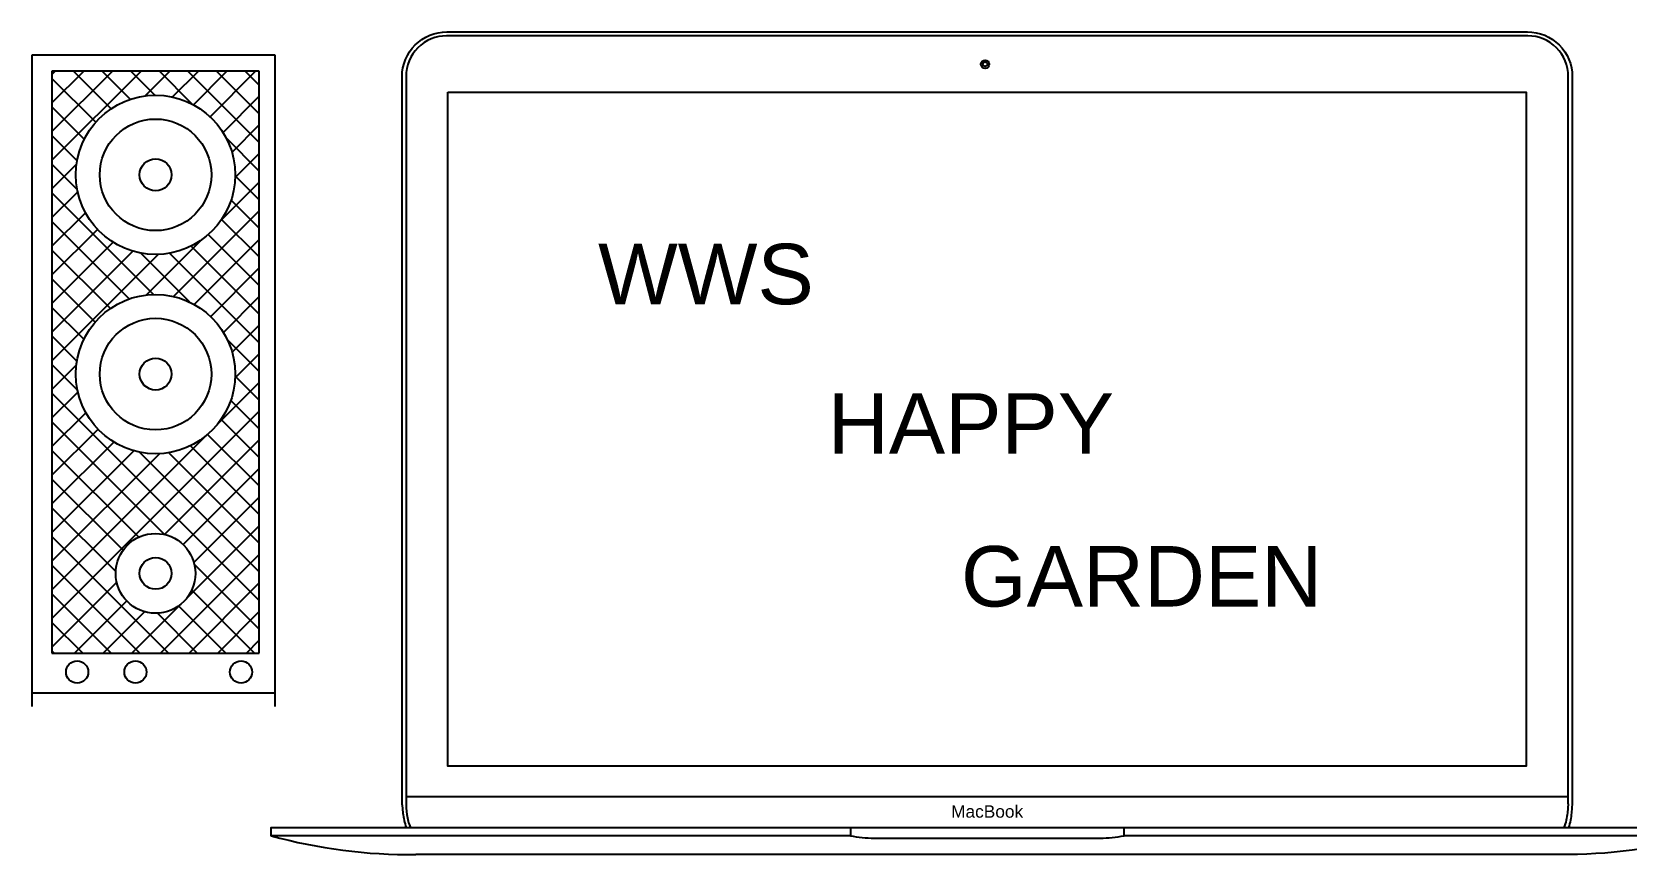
# Model space of a CAD drawing. Header units: inches. Extents: x -28 to 837, y -22 to 590.
# Drawn here: x 651.22 to 672.76, y 291.31 to 302.44 of the extents above; entities that cross this region are included whole.
import ezdxf

# ---------------------------------------------------------------- set-up
doc = ezdxf.new("R2010")
doc.units = ezdxf.units.IN
doc.header["$MEASUREMENT"] = 0
doc.layers.add('dwgmodels.com', color=250, linetype='Continuous')
doc.styles.get("Standard").update_dxf_attribs({"font": 'arial.ttf'})

# ---------------------------------------------------------------- blocks, each defined once
blk = doc.blocks.new('macbook air_front_dwgmodels.com')
at = {"layer": 'dwgmodels.com', "color": 0}
for points in [[(-140.59, 11.94), (-140.59, 186.76, -0.414214), (-129.86, 197.49), (129.67, 197.49, -0.414214), (140.41, 186.76), (140.41, 12.23)], [(139.46, 12.18), (139.46, 186.8, 0.414214), (129.71, 196.55), (-129.89, 196.55, 0.414214), (-139.63, 186.8), (-139.63, 11.13)], [(-140.59, 11.94), (-140.42, 9.93, 0.03959), (-139.64, 6.46, 0.03959)], [(139.46, 12.18), (139.25, 9.99, -0.076966), (138.37, 6.46, 1.50638)], [(140.41, 12.23), (140.22, 9.98, -0.062873), (139.49, 6.46, -0.062873)], [(-139.63, 11.13), (-139.45, 9.61, 0.071557), (-138.61, 6.46, 0.660271)], [(-172.04, 4.49, 0.071573), (-137.27, 0, 476.324763)], [(-32.95, 6.46), (-32.95, 4.49, 0.038884), (-27.19, 3.87), (27.02, 3.87, 0.038884), (32.78, 4.49), (32.78, 6.46)], [(172.03, 4.49, -0.071603), (137.27, 0, -476.324763)]]:
    blk.add_lwpolyline(points, format="xyb", dxfattribs=at)
blk.add_lwpolyline([(-129.57, 183.03), (129.32, 183.03), (129.32, 21.2), (-129.57, 21.2)], close=True, dxfattribs=at)
for points in [[(-139.63, 13.9), (139.46, 13.9)], [(-32.95, 4.49), (-172.04, 4.49), (-172.04, 6.46), (172.03, 6.46), (172.03, 4.49), (32.78, 4.49)], [(137.27, 0), (-137.27, 0)]]:
    blk.add_lwpolyline(points, dxfattribs=at)
for radius in [0.987, 0.534]:
    blk.add_circle((-0.59, 189.73), radius, dxfattribs=at)
blk.add_text('MacBook', height=2.973, dxfattribs=at).set_placement((-8.76, 8.82))

msp = doc.modelspace()

# ---------------------------------------------------------------- linework, layer by layer
at = {"color": 18, "true_color": 0x000000}
for p, q in [((654.503, 302.123), (651.215, 302.123)), ((651.215, 302.123), (651.215, 293.32)), ((654.503, 293.32), (654.503, 302.123)), ((654.288, 301.908), (651.487, 301.908)), ((651.487, 300.704), (652.691, 301.908)), ((651.487, 301.091), (652.304, 301.908)), ((651.487, 301.478), (651.917, 301.908)), ((651.487, 301.865), (651.53, 301.908)), ((651.487, 301.908), (651.487, 294.044)), ((652.285, 301.4), (651.778, 301.908)), ((652.544, 301.528), (652.165, 301.908)), ((652.875, 301.584), (652.551, 301.908)), ((652.745, 301.575), (653.078, 301.908)), ((653.382, 301.464), (652.938, 301.908)), ((653.117, 301.56), (653.465, 301.908)), ((654.288, 300.945), (653.325, 301.908)), ((653.399, 301.455), (653.852, 301.908)), ((653.624, 301.293), (654.239, 301.908)), ((654.288, 301.332), (653.712, 301.908)), ((654.288, 301.719), (654.099, 301.908)), ((654.288, 294.044), (654.288, 301.908)), ((652.079, 301.219), (651.487, 301.811)), ((653.799, 301.081), (654.288, 301.57)), ((651.923, 300.988), (651.487, 301.424)), ((651.827, 300.697), (651.487, 301.037)), ((653.92, 300.815), (654.288, 301.183)), ((654.288, 300.558), (653.844, 301.002)), ((651.828, 300.309), (651.487, 300.65)), ((651.487, 300.317), (651.819, 300.649)), ((653.964, 300.472), (654.288, 300.796)), ((653.774, 299.895), (654.288, 300.409)), ((654.288, 300.171), (653.964, 300.495)), ((651.487, 299.93), (651.835, 300.278)), ((652.859, 298.891), (651.487, 300.263)), ((654.288, 299.784), (653.908, 300.164)), ((651.487, 299.543), (651.939, 299.995)), ((653.129, 298.864), (654.288, 300.022)), ((652.532, 298.831), (651.487, 299.877)), ((651.487, 299.156), (652.101, 299.77)), ((654.288, 299.397), (653.78, 299.905)), ((651.487, 298.769), (652.313, 299.595)), ((652.763, 298.884), (653.5, 299.621)), ((654.288, 298.624), (653.368, 299.543)), ((653.409, 298.756), (654.288, 299.635)), ((654.288, 299.01), (653.599, 299.699)), ((652.276, 298.701), (651.487, 299.49)), ((651.487, 298.382), (652.58, 299.475)), ((651.487, 297.995), (652.922, 299.43)), ((653.351, 298.786), (652.689, 299.448)), ((654.288, 298.237), (653.077, 299.447)), ((652.072, 298.518), (651.487, 299.103)), ((653.632, 298.592), (654.288, 299.248)), ((653.805, 298.378), (654.288, 298.861)), ((651.918, 298.284), (651.487, 298.716)), ((653.923, 298.11), (654.288, 298.474)), ((651.825, 297.991), (651.487, 298.329)), ((654.288, 297.85), (653.86, 298.278)), ((653.963, 297.763), (654.288, 298.087)), ((651.832, 297.596), (651.487, 297.942)), ((651.487, 297.608), (651.817, 297.938)), ((654.288, 297.463), (653.964, 297.786)), ((651.487, 297.221), (651.838, 297.572)), ((653.728, 297.141), (654.288, 297.7)), ((654.288, 294.754), (651.487, 297.555)), ((654.288, 297.076), (653.904, 297.459)), ((651.487, 294.512), (654.288, 297.313)), ((651.487, 296.834), (651.945, 297.292)), ((653.009, 295.646), (651.487, 297.168)), ((654.288, 296.689), (653.774, 297.202)), ((651.487, 296.447), (652.109, 297.069)), ((651.487, 294.899), (653.561, 296.973)), ((653.007, 295.646), (654.288, 296.926)), ((654.288, 296.302), (653.591, 296.998)), ((651.487, 296.06), (652.323, 296.896)), ((652.659, 295.609), (651.487, 296.781)), ((651.487, 295.673), (652.592, 296.778)), ((651.487, 295.286), (652.939, 296.738)), ((654.288, 295.141), (652.67, 296.759)), ((654.288, 295.528), (653.064, 296.751)), ((654.288, 295.915), (653.358, 296.845)), ((653.259, 295.511), (654.288, 296.539)), ((652.448, 295.433), (651.487, 296.394)), ((653.405, 295.27), (654.288, 296.152)), ((652.349, 295.145), (651.487, 296.007)), ((653.312, 294.79), (654.288, 295.765)), ((653.063, 294.044), (651.487, 295.62)), ((652.676, 294.044), (651.487, 295.233)), ((652.953, 294.044), (654.288, 295.378)), ((654.288, 294.367), (653.412, 295.243)), ((651.487, 294.125), (652.362, 295.001)), ((653.34, 294.044), (654.288, 294.991)), ((652.289, 294.044), (651.487, 294.846)), ((654.224, 294.044), (653.375, 294.893)), ((651.792, 294.044), (652.498, 294.749)), ((652.179, 294.044), (652.739, 294.603)), ((652.566, 294.044), (653.218, 294.696)), ((653.45, 294.044), (652.911, 294.583)), ((653.837, 294.044), (653.199, 294.682)), ((653.727, 294.044), (654.288, 294.605)), ((651.902, 294.044), (651.487, 294.459)), ((654.114, 294.044), (654.288, 294.218)), ((651.515, 294.044), (651.487, 294.072)), ((651.487, 294.044), (654.288, 294.044)), ((651.215, 293.505), (654.503, 293.505))]:
    msp.add_line(p, q, dxfattribs=at)
for centre, radius in [((652.887, 300.507), 1.077), ((652.887, 300.507), 0.754), ((652.887, 300.507), 0.215), ((652.887, 297.814), 1.077), ((652.887, 297.814), 0.754), ((652.887, 297.814), 0.215), ((652.887, 295.121), 0.539), ((652.887, 295.121), 0.215), ((651.827, 293.787), 0.15), ((652.615, 293.787), 0.15), ((654.042, 293.787), 0.15)]:
    msp.add_circle(centre, radius, dxfattribs=at)

# ---------------------------------------------------------------- block references
at = {"color": 18, "true_color": 0x000000, "xscale": 0.05628434570542117, "yscale": 0.05628434570542117, "zscale": 0.05628434570542117}
msp.add_blockref('macbook air_front_dwgmodels.com', (664.132, 291.323), dxfattribs=at)

# ---------------------------------------------------------------- texts
at = {"color": 5, "char_height": 0.8169, "attachment_point": 1}
for s, insert in [('WWS', (658.868, 299.575)), ('HAPPY', (661.974, 297.555)), ('GARDEN', (663.773, 295.49))]:
    msp.add_mtext_dynamic_manual_height_columns(s, width=2.04232, gutter_width=4.085, heights=[0], dxfattribs=dict(at, insert=insert))

doc.saveas('drawing.dxf')
